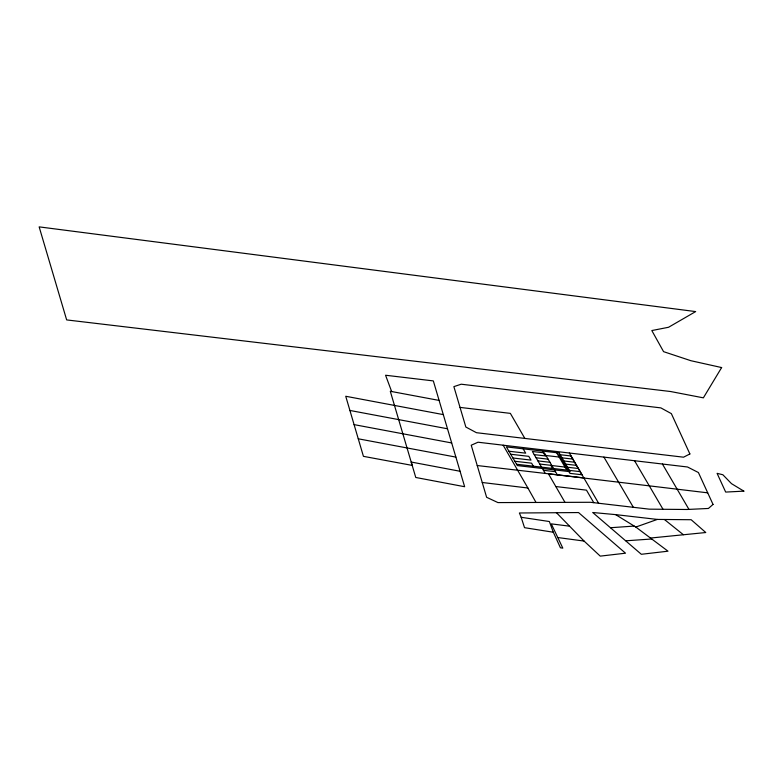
<?xml version="1.0" encoding="UTF-8"?>
<svg xmlns="http://www.w3.org/2000/svg" width="783" height="783" viewBox="0 0 783 783"><rect width="100%" height="100%" fill="white"/><g stroke="black" fill="none" stroke-linecap="round" stroke-linejoin="round"><path stroke-width="1.17" d="M650.389 538.058L705.786 532.528L691.164 519.726L657.329 519.423L635.816 527.057L615.614 514.617L592.711 512.503L641.336 554.286L668.016 551.193L635.816 527.057M610.603 527.722L634.21 526.068M625.96 540.799L651.662 538.998M508.93 451.223L525.696 453.161L523.142 448.835M559.14 457.037L544.978 455.403L542.423 451.067M534.221 454.629L546.27 456.029M560.736 457.703L572.784 459.092M510.712 454.248L528.779 456.332L530.991 460.101L512.924 458.006M536.061 457.761L548.11 459.161M562.576 460.835L574.624 462.234M537.911 460.903L549.96 462.293M564.416 463.967L576.464 465.366M539.751 464.035L551.8 465.435M566.266 467.108L578.314 468.498M514.832 461.256L531.598 463.193L533.36 466.188M564.983 467.06L550.87 465.425L552.632 468.42M516.594 464.25L566.726 470.054L556.615 452.711M568.106 470.24L580.154 471.64M543.441 470.309L555.49 471.699M564.983 502.363L548.423 473.793L707.724 492.84M583.844 477.904L477.229 465.533M615.614 514.617L657.329 519.423M555.822 486.546L586.477 490.148L593.768 502.676M460.032 407.405L510.359 413.375L524.845 438.421M482.25 482.494L527.889 488.005L536.022 502.461M569.114 526.117L551.291 523.866L562.82 548.139L560.432 547.797L553.327 532.225L549.363 521.527L521.165 517.279L519.383 512.982L578.539 512.562L625.519 553.199L600.248 556.126L584.079 541.063L556.41 512.65M557.79 537.539L584.079 541.063M553.327 532.225L524.532 527.683L521.165 517.279M439.097 400.416L390.296 391.285L415.763 477.473L464.642 486.723L433.332 380.91L385.569 375.243L391.647 391.529M349.913 410.458L447.494 428.781M354.082 424.621L451.683 442.953M443.295 414.608L345.734 396.267L358.262 438.803L455.882 457.106M460.071 471.268L411.192 462.039L412.21 465.396L363.429 456.342L358.262 438.803M664.415 519.491L683.373 534.72M633.339 507.306L603.938 457.115M663.015 509.283L634.563 460.737M557.33 474.831L544.43 452.887L532.381 451.497L545.281 473.441M688.952 509.39L662.418 464.025M569.339 453.024L598.604 503.244M503.166 445.194L527.889 488.005M721.632 367.56L703.369 397.842L670.581 391.52L66.653 319.914L39.15 226.874L695.656 311.585L668.545 327.274L651.818 330.553L663.573 351.655L690.89 360.709L721.632 367.56M713.029 504.428L708.419 508.461L686.906 509.488L649.215 509.156L590.402 502.285L497.939 502.588L486.615 497.283L471.229 445.224L478.022 442.219L687.523 466.991L698.416 472.541L713.029 504.428M689.882 453.954L683.539 457.194L476.456 432.696L465.846 427.029L453.876 386.636L461.207 384.208L660.852 407.884L671.354 413.63L689.882 453.954M743.85 491.137L725.675 492.076L717.081 473.343L722.866 474.752L731.508 483.669L743.85 491.137M559.189 453.005L506.386 446.887L517.377 465.591L570.19 471.709L559.189 453.005M570.934 455.96L558.886 454.571L569.946 473.372L582.004 474.772L570.934 455.96"/></g></svg>
